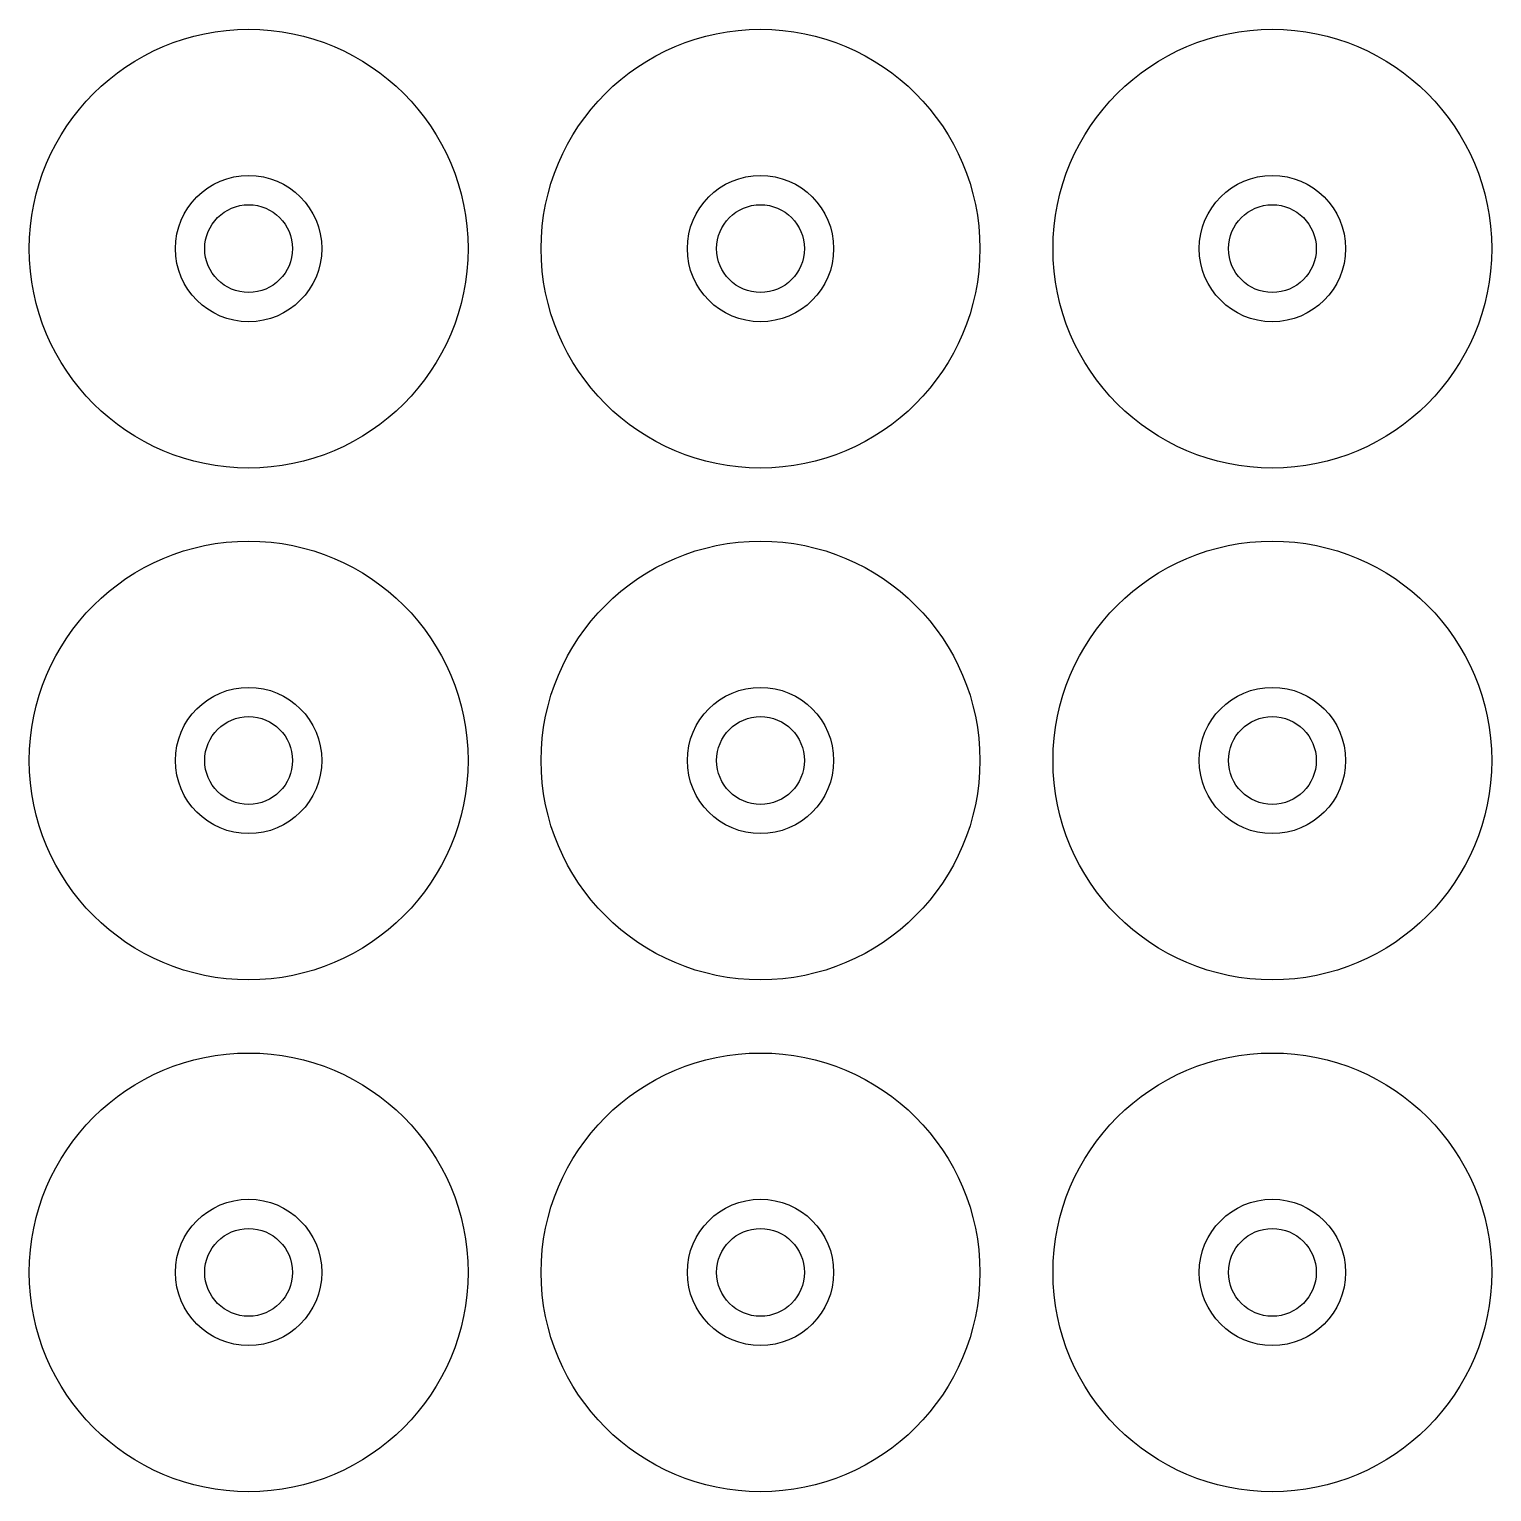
# Model space of a CAD drawing. Header units: millimetres. Extents: x -15 to 85, y -15 to 85.
import ezdxf

# ---------------------------------------------------------------- set-up
doc = ezdxf.new("R2010")
doc.units = ezdxf.units.MM
doc.layers.get('0').update_dxf_attribs({"linetype": 'CONTINUOUS'})

msp = doc.modelspace()

# ---------------------------------------------------------------- linework, layer by layer
for centre, radius in [((0, 70), 15), ((35, 70), 15), ((70, 70), 15), ((0, 70), 5), ((35, 70), 5), ((70, 70), 5), ((0, 70), 3), ((35, 70), 3), ((70, 70), 3), ((0, 35), 15), ((35, 35), 15), ((70, 35), 15), ((0, 35), 5), ((35, 35), 5), ((70, 35), 5), ((0, 35), 3), ((35, 35), 3), ((70, 35), 3), ((0, 0), 15), ((35, 0), 15), ((70, 0), 15), ((0, 0), 5), ((35, 0), 5), ((70, 0), 5), ((0, 0), 3), ((35, 0), 3), ((70, 0), 3)]:
    msp.add_circle(centre, radius)

doc.saveas('drawing.dxf')
